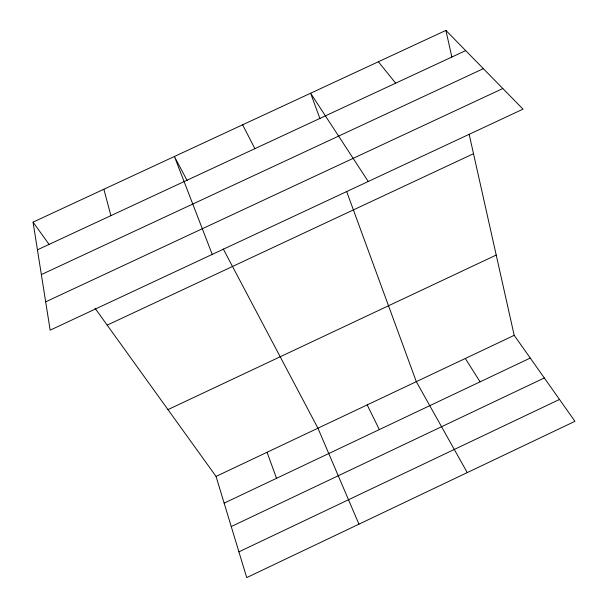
<?xml version="1.0" encoding="UTF-8"?>
<svg xmlns="http://www.w3.org/2000/svg" width="608" height="608" viewBox="0 0 608 608"><rect width="100%" height="100%" fill="white"/><g stroke="black" fill="none" stroke-linecap="round" stroke-linejoin="round"><path stroke-width="0.91" d="M231.245 526.551L544.312 377.963M238.914 551.844L559.489 399.448M95 308.21L216.045 476.414L514.201 335.342L469.178 134.36M224.147 503.128L530.244 358.059M167.975 409.61L496.219 255.056M45.676 301.834L502.808 88.525M107.175 325.128L473.51 153.702M33.052 222.133L445.9 30.4L523.009 109.151L50.16 330.159L33.052 222.133L49.088 244.416M37.438 249.82L465.682 50.608M41.359 274.58L483.36 68.666M378.381 61.758L395.671 83.174M514.201 335.342L574.948 421.321L246.719 577.6L216.045 476.414M368.243 181.488L310.627 93.222L320.006 118.818M465.318 358.469L480.077 381.839M467.248 472.598L416.32 381.657L346.575 191.315M187.158 180.614L174.405 156.484L212.222 254.41M223.25 248.953L317.938 428.207L358.94 524.164M242.638 124.8L254.881 148.671M367.186 404.905L379.331 429.582M267.056 452.284L276.526 478.306M103.862 189.248L110.907 215.642M445.9 30.4L451.866 57.061"/></g></svg>
